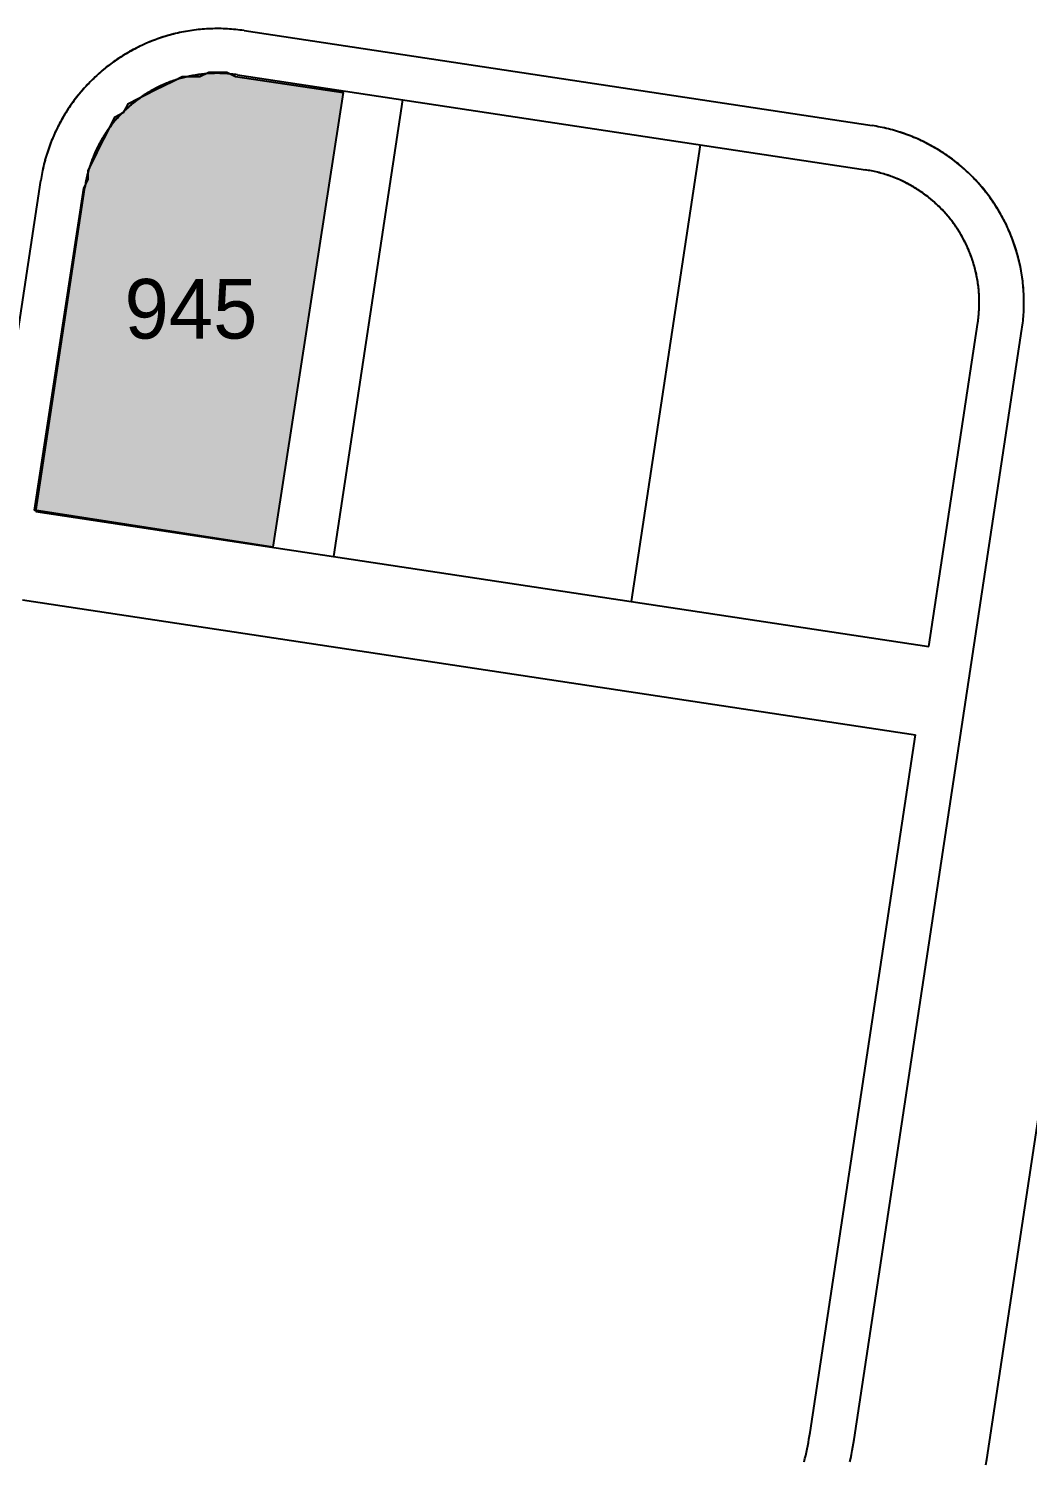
# Model space of a CAD drawing. Header units: metres. Extents: x 680594 to 684853, y 828874 to 830078.
# Drawn here: x 682131.8 to 682198.9, y 829584.2 to 829680.2 of the extents above; entities that cross this region are included whole.
import ezdxf
from ezdxf.enums import TextEntityAlignment as Align

# ---------------------------------------------------------------- set-up
doc = ezdxf.new("R2010")
doc.units = ezdxf.units.M
for name, color, linetype in [('PLOT_LINES', 7, 'Continuous'), ('PLOT_NUMBERS', 7, 'Continuous'), ('SELECTED_PLOTS', 3, 'Continuous')]:
    doc.layers.add(name, color=color, linetype=linetype)

msp = doc.modelspace()

# ---------------------------------------------------------------- hatches: boundary and pattern name
at = {"layer": 'SELECTED_PLOTS'}
h = msp.add_hatch(color=3, dxfattribs=at)
h.dxf.hatch_style = 1
h.paths.add_polyline_path([(682145.7, 829677), (682152.935, 829675.923), (682148.207, 829645.419), (682132.2, 829647.9), (682135.5, 829669.5), (682135.8, 829670.1), (682135.8, 829670.7), (682136.1, 829671.3), (682136.4, 829671.9), (682136.7, 829672.5), (682137, 829673.1), (682137.3, 829673.7), (682137.6, 829674.3), (682138.2, 829674.6), (682138.5, 829675.2), (682139.1, 829675.5), (682139.7, 829675.8), (682140.3, 829676.1), (682140.9, 829676.4), (682141.5, 829676.7), (682142.1, 829677), (682142.7, 829677), (682143.3, 829677), (682143.9, 829677.3), (682144.5, 829677.3), (682145.1, 829677.3)])

# ---------------------------------------------------------------- linework, layer by layer
at = {"layer": 'PLOT_LINES'}
for points in [[(682146.265, 829680.085), (682146.125, 829680.105), (682145.986, 829680.124), (682145.846, 829680.141), (682145.707, 829680.156), (682145.567, 829680.169), (682145.426, 829680.182), (682145.286, 829680.192), (682145.146, 829680.201), (682145.005, 829680.208), (682144.865, 829680.213), (682144.724, 829680.217), (682144.583, 829680.219), (682144.443, 829680.22), (682144.302, 829680.218), (682144.161, 829680.216), (682144.021, 829680.211), (682143.88, 829680.205), (682143.74, 829680.197), (682143.599, 829680.188), (682143.459, 829680.177), (682143.319, 829680.164), (682143.179, 829680.15), (682143.039, 829680.134), (682142.9, 829680.116), (682142.761, 829680.097), (682142.621, 829680.076), (682142.483, 829680.054), (682142.344, 829680.03), (682142.206, 829680.004), (682142.068, 829679.977), (682141.93, 829679.948), (682141.793, 829679.917), (682141.656, 829679.885), (682141.519, 829679.851), (682141.383, 829679.816), (682141.247, 829679.779), (682141.112, 829679.74), (682140.977, 829679.7), (682140.843, 829679.658), (682140.709, 829679.615), (682140.576, 829679.57), (682140.443, 829679.524), (682140.311, 829679.476), (682140.179, 829679.426), (682140.048, 829679.375), (682139.918, 829679.322), (682139.788, 829679.268), (682139.659, 829679.213), (682139.53, 829679.155), (682139.402, 829679.097), (682139.275, 829679.037), (682139.149, 829678.975), (682139.023, 829678.912), (682138.898, 829678.847), (682138.774, 829678.781), (682138.65, 829678.714), (682138.528, 829678.645), (682138.406, 829678.574), (682138.285, 829678.502), (682138.165, 829678.429), (682138.046, 829678.355), (682137.927, 829678.279), (682137.81, 829678.201), (682137.693, 829678.122), (682137.578, 829678.042), (682137.463, 829677.961), (682137.349, 829677.878), (682137.237, 829677.794), (682137.125, 829677.708), (682137.014, 829677.622), (682136.904, 829677.534), (682136.796, 829677.444), (682136.688, 829677.354), (682136.582, 829677.262), (682136.476, 829677.169), (682136.372, 829677.074), (682136.269, 829676.979), (682136.166, 829676.882), (682136.066, 829676.784), (682135.966, 829676.685), (682135.867, 829676.585), (682135.77, 829676.483), (682135.673, 829676.381), (682135.578, 829676.277), (682135.484, 829676.172), (682135.392, 829676.066), (682135.3, 829675.959), (682135.21, 829675.851), (682135.122, 829675.742), (682135.034, 829675.632), (682134.948, 829675.521), (682134.863, 829675.409), (682134.779, 829675.296), (682134.697, 829675.182), (682134.616, 829675.067), (682134.536, 829674.951), (682134.458, 829674.834), (682134.381, 829674.716), (682134.306, 829674.597), (682134.232, 829674.478), (682134.159, 829674.357), (682134.088, 829674.236), (682134.018, 829674.114), (682133.95, 829673.991), (682133.883, 829673.867), (682133.817, 829673.743), (682133.753, 829673.617), (682133.691, 829673.491), (682133.63, 829673.365), (682133.57, 829673.237), (682133.512, 829673.109), (682133.456, 829672.98), (682133.4, 829672.851), (682133.347, 829672.721), (682133.295, 829672.59), (682133.244, 829672.459), (682133.196, 829672.327), (682133.148, 829672.194), (682133.102, 829672.061), (682133.058, 829671.928), (682133.015, 829671.794), (682132.974, 829671.659), (682132.935, 829671.524), (682132.897, 829671.389), (682132.86, 829671.253), (682132.826, 829671.117), (682132.793, 829670.98), (682132.761, 829670.843), (682132.731, 829670.706), (682132.703, 829670.568), (682132.676, 829670.43), (682132.651, 829670.291), (682132.627, 829670.153), (682132.606, 829670.014)], [(682146.265, 829680.085), (682146.125, 829680.105), (682145.986, 829680.124), (682145.846, 829680.141), (682145.707, 829680.156), (682145.567, 829680.169), (682145.426, 829680.182), (682145.286, 829680.192), (682145.146, 829680.201), (682145.005, 829680.208), (682144.865, 829680.213), (682144.724, 829680.217), (682144.583, 829680.219), (682144.443, 829680.22), (682144.302, 829680.218), (682144.161, 829680.216), (682144.021, 829680.211), (682143.88, 829680.205), (682143.74, 829680.197), (682143.599, 829680.188), (682143.459, 829680.177), (682143.319, 829680.164), (682143.179, 829680.15), (682143.039, 829680.134), (682142.9, 829680.116), (682142.761, 829680.097), (682142.621, 829680.076), (682142.483, 829680.054), (682142.344, 829680.03), (682142.206, 829680.004), (682142.068, 829679.977), (682141.93, 829679.948), (682141.793, 829679.917), (682141.656, 829679.885), (682141.519, 829679.851), (682141.383, 829679.816), (682141.247, 829679.779), (682141.112, 829679.74), (682140.977, 829679.7), (682140.843, 829679.658), (682140.709, 829679.615), (682140.576, 829679.57), (682140.443, 829679.524), (682140.311, 829679.476), (682140.179, 829679.426), (682140.048, 829679.375), (682139.918, 829679.322), (682139.788, 829679.268), (682139.659, 829679.213), (682139.53, 829679.155), (682139.402, 829679.097), (682139.275, 829679.037), (682139.149, 829678.975), (682139.023, 829678.912), (682138.898, 829678.847), (682138.774, 829678.781), (682138.65, 829678.714), (682138.528, 829678.645), (682138.406, 829678.574), (682138.285, 829678.502), (682138.165, 829678.429), (682138.046, 829678.355), (682137.927, 829678.279), (682137.81, 829678.201), (682137.693, 829678.122), (682137.578, 829678.042), (682137.463, 829677.961), (682137.349, 829677.878), (682137.237, 829677.794), (682137.125, 829677.708), (682137.014, 829677.622), (682136.904, 829677.534), (682136.796, 829677.444), (682136.688, 829677.354), (682136.582, 829677.262), (682136.476, 829677.169), (682136.372, 829677.074), (682136.269, 829676.979), (682136.166, 829676.882), (682136.066, 829676.784), (682135.966, 829676.685), (682135.867, 829676.585), (682135.77, 829676.483), (682135.673, 829676.381), (682135.578, 829676.277), (682135.484, 829676.172), (682135.392, 829676.066), (682135.3, 829675.959), (682135.21, 829675.851), (682135.122, 829675.742), (682135.034, 829675.632), (682134.948, 829675.521), (682134.863, 829675.409), (682134.779, 829675.296), (682134.697, 829675.182), (682134.616, 829675.067), (682134.536, 829674.951), (682134.458, 829674.834), (682134.381, 829674.716), (682134.306, 829674.597), (682134.232, 829674.478), (682134.159, 829674.357), (682134.088, 829674.236), (682134.018, 829674.114), (682133.95, 829673.991), (682133.883, 829673.867), (682133.817, 829673.743), (682133.753, 829673.617), (682133.691, 829673.491), (682133.63, 829673.365), (682133.57, 829673.237), (682133.512, 829673.109), (682133.456, 829672.98), (682133.4, 829672.851), (682133.347, 829672.721), (682133.295, 829672.59), (682133.244, 829672.459), (682133.196, 829672.327), (682133.148, 829672.194), (682133.102, 829672.061), (682133.058, 829671.928), (682133.015, 829671.794), (682132.974, 829671.659), (682132.935, 829671.524), (682132.897, 829671.389), (682132.86, 829671.253), (682132.826, 829671.117), (682132.793, 829670.98), (682132.761, 829670.843), (682132.731, 829670.706), (682132.703, 829670.568), (682132.676, 829670.43), (682132.651, 829670.291), (682132.627, 829670.153), (682132.606, 829670.014)], [(682146.265, 829680.085), (682146.127, 829680.105), (682145.988, 829680.123), (682145.849, 829680.14), (682145.711, 829680.155), (682145.572, 829680.169), (682145.433, 829680.181), (682145.293, 829680.191), (682145.154, 829680.2), (682145.015, 829680.207), (682144.875, 829680.213), (682144.736, 829680.217), (682144.596, 829680.219), (682144.456, 829680.22), (682144.317, 829680.219), (682144.177, 829680.216), (682144.038, 829680.212), (682143.898, 829680.206), (682143.759, 829680.198), (682143.619, 829680.189), (682143.48, 829680.179), (682143.341, 829680.166), (682143.202, 829680.152), (682143.063, 829680.137), (682142.925, 829680.12), (682142.786, 829680.101), (682142.648, 829680.08), (682142.51, 829680.058), (682142.373, 829680.035), (682142.235, 829680.01), (682142.098, 829679.983), (682141.962, 829679.954), (682141.825, 829679.924), (682141.689, 829679.893), (682141.554, 829679.86), (682141.418, 829679.825), (682141.284, 829679.789), (682141.149, 829679.751), (682141.015, 829679.711), (682140.882, 829679.67), (682140.749, 829679.628), (682140.616, 829679.584), (682140.484, 829679.538), (682140.353, 829679.491), (682140.222, 829679.442), (682140.092, 829679.392), (682139.962, 829679.34), (682139.833, 829679.287), (682139.705, 829679.232), (682139.577, 829679.176), (682139.45, 829679.119), (682139.323, 829679.059), (682139.197, 829678.999), (682139.072, 829678.937), (682138.948, 829678.873), (682138.824, 829678.808), (682138.702, 829678.742), (682138.579, 829678.674), (682138.458, 829678.605), (682138.338, 829678.534), (682138.218, 829678.462), (682138.099, 829678.389), (682137.982, 829678.314), (682137.865, 829678.238), (682137.748, 829678.16), (682137.633, 829678.081), (682137.519, 829678.001), (682137.406, 829677.919), (682137.293, 829677.836), (682137.182, 829677.752), (682137.071, 829677.667), (682136.962, 829677.58), (682136.854, 829677.492), (682136.746, 829677.403), (682136.64, 829677.312), (682136.535, 829677.221), (682136.43, 829677.128), (682136.327, 829677.034), (682136.225, 829676.938), (682136.124, 829676.842), (682136.025, 829676.744), (682135.926, 829676.645), (682135.829, 829676.545), (682135.732, 829676.444), (682135.637, 829676.342), (682135.543, 829676.238), (682135.451, 829676.134), (682135.359, 829676.029), (682135.269, 829675.922), (682135.18, 829675.814), (682135.092, 829675.706), (682135.006, 829675.596), (682134.921, 829675.486), (682134.837, 829675.374), (682134.754, 829675.261), (682134.673, 829675.148), (682134.593, 829675.033), (682134.514, 829674.918), (682134.437, 829674.802), (682134.361, 829674.684), (682134.287, 829674.566), (682134.213, 829674.447), (682134.142, 829674.328), (682134.071, 829674.207), (682134.002, 829674.086), (682133.935, 829673.964), (682133.869, 829673.841), (682133.804, 829673.717), (682133.741, 829673.592), (682133.679, 829673.467), (682133.619, 829673.341), (682133.56, 829673.215), (682133.502, 829673.087), (682133.446, 829672.959), (682133.392, 829672.831), (682133.339, 829672.702), (682133.288, 829672.572), (682133.238, 829672.441), (682133.189, 829672.31), (682133.143, 829672.179), (682133.097, 829672.047), (682133.054, 829671.914), (682133.011, 829671.781), (682132.971, 829671.647), (682132.932, 829671.513), (682132.894, 829671.379), (682132.858, 829671.244), (682132.824, 829671.109), (682132.791, 829670.973), (682132.76, 829670.837), (682132.73, 829670.7), (682132.702, 829670.564), (682132.675, 829670.427), (682132.651, 829670.289), (682132.627, 829670.152), (682132.606, 829670.014)], [(682146.265, 829680.085), (682146.127, 829680.105), (682145.988, 829680.123), (682145.849, 829680.14), (682145.711, 829680.155), (682145.572, 829680.169), (682145.433, 829680.181), (682145.293, 829680.191), (682145.154, 829680.2), (682145.015, 829680.207), (682144.875, 829680.213), (682144.736, 829680.217), (682144.596, 829680.219), (682144.456, 829680.22), (682144.317, 829680.219), (682144.177, 829680.216), (682144.038, 829680.212), (682143.898, 829680.206), (682143.759, 829680.198), (682143.619, 829680.189), (682143.48, 829680.179), (682143.341, 829680.166), (682143.202, 829680.152), (682143.063, 829680.137), (682142.925, 829680.12), (682142.786, 829680.101), (682142.648, 829680.08), (682142.51, 829680.058), (682142.373, 829680.035), (682142.235, 829680.01), (682142.098, 829679.983), (682141.962, 829679.954), (682141.825, 829679.924), (682141.689, 829679.893), (682141.554, 829679.86), (682141.418, 829679.825), (682141.284, 829679.789), (682141.149, 829679.751), (682141.015, 829679.711), (682140.882, 829679.67), (682140.749, 829679.628), (682140.616, 829679.584), (682140.484, 829679.538), (682140.353, 829679.491), (682140.222, 829679.442), (682140.092, 829679.392), (682139.962, 829679.34), (682139.833, 829679.287), (682139.705, 829679.232), (682139.577, 829679.176), (682139.45, 829679.119), (682139.323, 829679.059), (682139.197, 829678.999), (682139.072, 829678.937), (682138.948, 829678.873), (682138.824, 829678.808), (682138.702, 829678.742), (682138.579, 829678.674), (682138.458, 829678.605), (682138.338, 829678.534), (682138.218, 829678.462), (682138.099, 829678.389), (682137.982, 829678.314), (682137.865, 829678.238), (682137.748, 829678.16), (682137.633, 829678.081), (682137.519, 829678.001), (682137.406, 829677.919), (682137.293, 829677.836), (682137.182, 829677.752), (682137.071, 829677.667), (682136.962, 829677.58), (682136.854, 829677.492), (682136.746, 829677.403), (682136.64, 829677.312), (682136.535, 829677.221), (682136.43, 829677.128), (682136.327, 829677.034), (682136.225, 829676.938), (682136.124, 829676.842), (682136.025, 829676.744), (682135.926, 829676.645), (682135.829, 829676.545), (682135.732, 829676.444), (682135.637, 829676.342), (682135.543, 829676.238), (682135.451, 829676.134), (682135.359, 829676.029), (682135.269, 829675.922), (682135.18, 829675.814), (682135.092, 829675.706), (682135.006, 829675.596), (682134.921, 829675.486), (682134.837, 829675.374), (682134.754, 829675.261), (682134.673, 829675.148), (682134.593, 829675.033), (682134.514, 829674.918), (682134.437, 829674.802), (682134.361, 829674.684), (682134.287, 829674.566), (682134.213, 829674.447), (682134.142, 829674.328), (682134.071, 829674.207), (682134.002, 829674.086), (682133.935, 829673.964), (682133.869, 829673.841), (682133.804, 829673.717), (682133.741, 829673.592), (682133.679, 829673.467), (682133.619, 829673.341), (682133.56, 829673.215), (682133.502, 829673.087), (682133.446, 829672.959), (682133.392, 829672.831), (682133.339, 829672.702), (682133.288, 829672.572), (682133.238, 829672.441), (682133.189, 829672.31), (682133.143, 829672.179), (682133.097, 829672.047), (682133.054, 829671.914), (682133.011, 829671.781), (682132.971, 829671.647), (682132.932, 829671.513), (682132.894, 829671.379), (682132.858, 829671.244), (682132.824, 829671.109), (682132.791, 829670.973), (682132.76, 829670.837), (682132.73, 829670.7), (682132.702, 829670.564), (682132.675, 829670.427), (682132.651, 829670.289), (682132.627, 829670.152), (682132.606, 829670.014)], [(682146.265, 829680.085), (682188.452, 829673.706)], [(682146.265, 829680.085), (682188.452, 829673.706)], [(682146.265, 829680.085), (682188.452, 829673.706)], [(682146.265, 829680.085), (682188.452, 829673.706)], [(682145.816, 829677.118), (682145.712, 829677.134), (682145.607, 829677.148), (682145.502, 829677.16), (682145.398, 829677.172), (682145.293, 829677.182), (682145.187, 829677.191), (682145.082, 829677.199), (682144.977, 829677.205), (682144.872, 829677.211), (682144.766, 829677.215), (682144.661, 829677.218), (682144.555, 829677.219), (682144.45, 829677.22), (682144.344, 829677.219), (682144.239, 829677.217), (682144.133, 829677.213), (682144.028, 829677.209), (682143.923, 829677.203), (682143.817, 829677.196), (682143.712, 829677.188), (682143.607, 829677.178), (682143.502, 829677.167), (682143.397, 829677.155), (682143.293, 829677.142), (682143.188, 829677.128), (682143.084, 829677.112), (682142.98, 829677.095), (682142.876, 829677.077), (682142.772, 829677.058), (682142.668, 829677.037), (682142.565, 829677.016), (682142.462, 829676.993), (682142.36, 829676.969), (682142.257, 829676.943), (682142.155, 829676.917), (682142.053, 829676.889), (682141.952, 829676.86), (682141.851, 829676.83), (682141.75, 829676.799), (682141.65, 829676.766), (682141.55, 829676.732), (682141.45, 829676.698), (682141.351, 829676.662), (682141.252, 829676.624), (682141.154, 829676.586), (682141.056, 829676.547), (682140.959, 829676.506), (682140.862, 829676.464), (682140.765, 829676.421), (682140.669, 829676.377), (682140.574, 829676.332), (682140.479, 829676.286), (682140.385, 829676.239), (682140.291, 829676.19), (682140.198, 829676.141), (682140.105, 829676.09), (682140.014, 829676.038), (682139.922, 829675.986), (682139.831, 829675.932), (682139.741, 829675.877), (682139.652, 829675.821), (682139.563, 829675.764), (682139.475, 829675.706), (682139.388, 829675.647), (682139.301, 829675.587), (682139.215, 829675.526), (682139.13, 829675.463), (682139.045, 829675.4), (682138.961, 829675.336), (682138.878, 829675.271), (682138.796, 829675.205), (682138.715, 829675.138), (682138.634, 829675.07), (682138.554, 829675.001), (682138.475, 829674.931), (682138.397, 829674.861), (682138.319, 829674.789), (682138.243, 829674.717), (682138.167, 829674.643), (682138.092, 829674.569), (682138.018, 829674.494), (682137.945, 829674.417), (682137.873, 829674.341), (682137.801, 829674.263), (682137.731, 829674.184), (682137.662, 829674.105), (682137.593, 829674.025), (682137.525, 829673.944), (682137.459, 829673.862), (682137.393, 829673.779), (682137.328, 829673.696), (682137.265, 829673.612), (682137.202, 829673.527), (682137.14, 829673.441), (682137.08, 829673.355), (682137.02, 829673.268), (682136.961, 829673.18), (682136.904, 829673.092), (682136.847, 829673.003), (682136.792, 829672.913), (682136.737, 829672.823), (682136.684, 829672.732), (682136.631, 829672.64), (682136.58, 829672.548), (682136.53, 829672.455), (682136.481, 829672.362), (682136.433, 829672.268), (682136.386, 829672.173), (682136.34, 829672.078), (682136.295, 829671.983), (682136.252, 829671.887), (682136.209, 829671.79), (682136.168, 829671.693), (682136.128, 829671.596), (682136.089, 829671.498), (682136.051, 829671.399), (682136.014, 829671.3), (682135.979, 829671.201), (682135.944, 829671.101), (682135.911, 829671.001), (682135.879, 829670.9), (682135.848, 829670.799), (682135.819, 829670.698), (682135.79, 829670.597), (682135.763, 829670.495), (682135.737, 829670.392), (682135.712, 829670.29), (682135.688, 829670.187), (682135.666, 829670.084), (682135.645, 829669.981), (682135.625, 829669.877), (682135.606, 829669.773), (682135.588, 829669.669), (682135.572, 829669.565)], [(682145.816, 829677.118), (682145.712, 829677.134), (682145.607, 829677.148), (682145.502, 829677.16), (682145.398, 829677.172), (682145.293, 829677.182), (682145.187, 829677.191), (682145.082, 829677.199), (682144.977, 829677.205), (682144.872, 829677.211), (682144.766, 829677.215), (682144.661, 829677.218), (682144.555, 829677.219), (682144.45, 829677.22), (682144.344, 829677.219), (682144.239, 829677.217), (682144.133, 829677.213), (682144.028, 829677.209), (682143.923, 829677.203), (682143.817, 829677.196), (682143.712, 829677.188), (682143.607, 829677.178), (682143.502, 829677.167), (682143.397, 829677.155), (682143.293, 829677.142), (682143.188, 829677.128), (682143.084, 829677.112), (682142.98, 829677.095), (682142.876, 829677.077), (682142.772, 829677.058), (682142.668, 829677.037), (682142.565, 829677.016), (682142.462, 829676.993), (682142.36, 829676.969), (682142.257, 829676.943), (682142.155, 829676.917), (682142.053, 829676.889), (682141.952, 829676.86), (682141.851, 829676.83), (682141.75, 829676.799), (682141.65, 829676.766), (682141.55, 829676.732), (682141.45, 829676.698), (682141.351, 829676.662), (682141.252, 829676.624), (682141.154, 829676.586), (682141.056, 829676.547), (682140.959, 829676.506), (682140.862, 829676.464), (682140.765, 829676.421), (682140.669, 829676.377), (682140.574, 829676.332), (682140.479, 829676.286), (682140.385, 829676.239), (682140.291, 829676.19), (682140.198, 829676.141), (682140.105, 829676.09), (682140.014, 829676.038), (682139.922, 829675.986), (682139.831, 829675.932), (682139.741, 829675.877), (682139.652, 829675.821), (682139.563, 829675.764), (682139.475, 829675.706), (682139.388, 829675.647), (682139.301, 829675.587), (682139.215, 829675.526), (682139.13, 829675.463), (682139.045, 829675.4), (682138.961, 829675.336), (682138.878, 829675.271), (682138.796, 829675.205), (682138.715, 829675.138), (682138.634, 829675.07), (682138.554, 829675.001), (682138.475, 829674.931), (682138.397, 829674.861), (682138.319, 829674.789), (682138.243, 829674.717), (682138.167, 829674.643), (682138.092, 829674.569), (682138.018, 829674.494), (682137.945, 829674.417), (682137.873, 829674.341), (682137.801, 829674.263), (682137.731, 829674.184), (682137.662, 829674.105), (682137.593, 829674.025), (682137.525, 829673.944), (682137.459, 829673.862), (682137.393, 829673.779), (682137.328, 829673.696), (682137.265, 829673.612), (682137.202, 829673.527), (682137.14, 829673.441), (682137.08, 829673.355), (682137.02, 829673.268), (682136.961, 829673.18), (682136.904, 829673.092), (682136.847, 829673.003), (682136.792, 829672.913), (682136.737, 829672.823), (682136.684, 829672.732), (682136.631, 829672.64), (682136.58, 829672.548), (682136.53, 829672.455), (682136.481, 829672.362), (682136.433, 829672.268), (682136.386, 829672.173), (682136.34, 829672.078), (682136.295, 829671.983), (682136.252, 829671.887), (682136.209, 829671.79), (682136.168, 829671.693), (682136.128, 829671.596), (682136.089, 829671.498), (682136.051, 829671.399), (682136.014, 829671.3), (682135.979, 829671.201), (682135.944, 829671.101), (682135.911, 829671.001), (682135.879, 829670.9), (682135.848, 829670.799), (682135.819, 829670.698), (682135.79, 829670.597), (682135.763, 829670.495), (682135.737, 829670.392), (682135.712, 829670.29), (682135.688, 829670.187), (682135.666, 829670.084), (682135.645, 829669.981), (682135.625, 829669.877), (682135.606, 829669.773), (682135.588, 829669.669), (682135.572, 829669.565)], [(682145.816, 829677.118), (682145.713, 829677.134), (682145.609, 829677.147), (682145.505, 829677.16), (682145.401, 829677.171), (682145.296, 829677.182), (682145.192, 829677.191), (682145.088, 829677.198), (682144.983, 829677.205), (682144.879, 829677.21), (682144.774, 829677.215), (682144.669, 829677.217), (682144.565, 829677.219), (682144.46, 829677.22), (682144.355, 829677.219), (682144.25, 829677.217), (682144.146, 829677.214), (682144.041, 829677.209), (682143.937, 829677.204), (682143.832, 829677.197), (682143.728, 829677.189), (682143.623, 829677.18), (682143.519, 829677.169), (682143.415, 829677.158), (682143.311, 829677.145), (682143.207, 829677.131), (682143.104, 829677.115), (682143, 829677.099), (682142.897, 829677.081), (682142.794, 829677.062), (682142.691, 829677.042), (682142.589, 829677.021), (682142.487, 829676.998), (682142.385, 829676.975), (682142.283, 829676.95), (682142.181, 829676.924), (682142.08, 829676.896), (682141.98, 829676.868), (682141.879, 829676.838), (682141.779, 829676.808), (682141.679, 829676.776), (682141.58, 829676.743), (682141.481, 829676.709), (682141.382, 829676.673), (682141.284, 829676.637), (682141.187, 829676.599), (682141.089, 829676.56), (682140.992, 829676.52), (682140.896, 829676.479), (682140.8, 829676.437), (682140.705, 829676.394), (682140.61, 829676.349), (682140.516, 829676.304), (682140.422, 829676.257), (682140.329, 829676.21), (682140.236, 829676.161), (682140.144, 829676.111), (682140.052, 829676.06), (682139.961, 829676.008), (682139.871, 829675.955), (682139.781, 829675.901), (682139.692, 829675.846), (682139.604, 829675.79), (682139.516, 829675.733), (682139.429, 829675.675), (682139.343, 829675.616), (682139.257, 829675.556), (682139.172, 829675.494), (682139.088, 829675.432), (682139.004, 829675.369), (682138.921, 829675.305), (682138.839, 829675.24), (682138.758, 829675.174), (682138.677, 829675.107), (682138.598, 829675.039), (682138.519, 829674.97), (682138.441, 829674.901), (682138.363, 829674.83), (682138.287, 829674.759), (682138.211, 829674.686), (682138.136, 829674.613), (682138.062, 829674.539), (682137.989, 829674.464), (682137.917, 829674.388), (682137.846, 829674.311), (682137.775, 829674.234), (682137.706, 829674.155), (682137.637, 829674.076), (682137.569, 829673.996), (682137.503, 829673.916), (682137.437, 829673.834), (682137.372, 829673.752), (682137.308, 829673.669), (682137.245, 829673.585), (682137.183, 829673.501), (682137.122, 829673.416), (682137.062, 829673.33), (682137.003, 829673.243), (682136.945, 829673.156), (682136.888, 829673.068), (682136.833, 829672.98), (682136.778, 829672.891), (682136.724, 829672.801), (682136.671, 829672.71), (682136.619, 829672.619), (682136.569, 829672.528), (682136.519, 829672.435), (682136.471, 829672.342), (682136.423, 829672.249), (682136.377, 829672.155), (682136.332, 829672.061), (682136.287, 829671.966), (682136.244, 829671.87), (682136.203, 829671.774), (682136.162, 829671.678), (682136.122, 829671.581), (682136.083, 829671.484), (682136.046, 829671.386), (682136.01, 829671.288), (682135.975, 829671.189), (682135.941, 829671.09), (682135.908, 829670.99), (682135.876, 829670.891), (682135.846, 829670.79), (682135.816, 829670.69), (682135.788, 829670.589), (682135.761, 829670.488), (682135.735, 829670.386), (682135.711, 829670.285), (682135.687, 829670.183), (682135.665, 829670.08), (682135.644, 829669.978), (682135.624, 829669.875), (682135.606, 829669.772), (682135.588, 829669.669), (682135.572, 829669.565)], [(682145.816, 829677.118), (682145.713, 829677.134), (682145.609, 829677.147), (682145.505, 829677.16), (682145.401, 829677.171), (682145.296, 829677.182), (682145.192, 829677.191), (682145.088, 829677.198), (682144.983, 829677.205), (682144.879, 829677.21), (682144.774, 829677.215), (682144.669, 829677.217), (682144.565, 829677.219), (682144.46, 829677.22), (682144.355, 829677.219), (682144.25, 829677.217), (682144.146, 829677.214), (682144.041, 829677.209), (682143.937, 829677.204), (682143.832, 829677.197), (682143.728, 829677.189), (682143.623, 829677.18), (682143.519, 829677.169), (682143.415, 829677.158), (682143.311, 829677.145), (682143.207, 829677.131), (682143.104, 829677.115), (682143, 829677.099), (682142.897, 829677.081), (682142.794, 829677.062), (682142.691, 829677.042), (682142.589, 829677.021), (682142.487, 829676.998), (682142.385, 829676.975), (682142.283, 829676.95), (682142.181, 829676.924), (682142.08, 829676.896), (682141.98, 829676.868), (682141.879, 829676.838), (682141.779, 829676.808), (682141.679, 829676.776), (682141.58, 829676.743), (682141.481, 829676.709), (682141.382, 829676.673), (682141.284, 829676.637), (682141.187, 829676.599), (682141.089, 829676.56), (682140.992, 829676.52), (682140.896, 829676.479), (682140.8, 829676.437), (682140.705, 829676.394), (682140.61, 829676.349), (682140.516, 829676.304), (682140.422, 829676.257), (682140.329, 829676.21), (682140.236, 829676.161), (682140.144, 829676.111), (682140.052, 829676.06), (682139.961, 829676.008), (682139.871, 829675.955), (682139.781, 829675.901), (682139.692, 829675.846), (682139.604, 829675.79), (682139.516, 829675.733), (682139.429, 829675.675), (682139.343, 829675.616), (682139.257, 829675.556), (682139.172, 829675.494), (682139.088, 829675.432), (682139.004, 829675.369), (682138.921, 829675.305), (682138.839, 829675.24), (682138.758, 829675.174), (682138.677, 829675.107), (682138.598, 829675.039), (682138.519, 829674.97), (682138.441, 829674.901), (682138.363, 829674.83), (682138.287, 829674.759), (682138.211, 829674.686), (682138.136, 829674.613), (682138.062, 829674.539), (682137.989, 829674.464), (682137.917, 829674.388), (682137.846, 829674.311), (682137.775, 829674.234), (682137.706, 829674.155), (682137.637, 829674.076), (682137.569, 829673.996), (682137.503, 829673.916), (682137.437, 829673.834), (682137.372, 829673.752), (682137.308, 829673.669), (682137.245, 829673.585), (682137.183, 829673.501), (682137.122, 829673.416), (682137.062, 829673.33), (682137.003, 829673.243), (682136.945, 829673.156), (682136.888, 829673.068), (682136.833, 829672.98), (682136.778, 829672.891), (682136.724, 829672.801), (682136.671, 829672.71), (682136.619, 829672.619), (682136.569, 829672.528), (682136.519, 829672.435), (682136.471, 829672.342), (682136.423, 829672.249), (682136.377, 829672.155), (682136.332, 829672.061), (682136.287, 829671.966), (682136.244, 829671.87), (682136.203, 829671.774), (682136.162, 829671.678), (682136.122, 829671.581), (682136.083, 829671.484), (682136.046, 829671.386), (682136.01, 829671.288), (682135.975, 829671.189), (682135.941, 829671.09), (682135.908, 829670.99), (682135.876, 829670.891), (682135.846, 829670.79), (682135.816, 829670.69), (682135.788, 829670.589), (682135.761, 829670.488), (682135.735, 829670.386), (682135.711, 829670.285), (682135.687, 829670.183), (682135.665, 829670.08), (682135.644, 829669.978), (682135.624, 829669.875), (682135.606, 829669.772), (682135.588, 829669.669), (682135.572, 829669.565)], [(682145.816, 829677.118), (682188.003, 829670.74)], [(682145.816, 829677.118), (682188.003, 829670.74)], [(682145.816, 829677.118), (682188.003, 829670.74)], [(682145.816, 829677.118), (682188.003, 829670.74)], [(682156.912, 829675.441), (682152.278, 829644.789)], [(682156.912, 829675.441), (682152.278, 829644.789)], [(682156.912, 829675.441), (682152.278, 829644.789)], [(682156.912, 829675.441), (682152.278, 829644.789)], [(682198.523, 829660.047), (682198.543, 829660.186), (682198.561, 829660.324), (682198.578, 829660.463), (682198.593, 829660.601), (682198.607, 829660.74), (682198.619, 829660.879), (682198.629, 829661.019), (682198.638, 829661.158), (682198.645, 829661.297), (682198.651, 829661.437), (682198.655, 829661.576), (682198.657, 829661.716), (682198.658, 829661.856), (682198.657, 829661.995), (682198.654, 829662.135), (682198.65, 829662.275), (682198.644, 829662.414), (682198.636, 829662.553), (682198.627, 829662.693), (682198.617, 829662.832), (682198.604, 829662.971), (682198.59, 829663.11), (682198.575, 829663.249), (682198.558, 829663.387), (682198.539, 829663.526), (682198.518, 829663.664), (682198.496, 829663.802), (682198.473, 829663.939), (682198.448, 829664.077), (682198.421, 829664.214), (682198.392, 829664.35), (682198.362, 829664.487), (682198.331, 829664.623), (682198.298, 829664.758), (682198.263, 829664.894), (682198.227, 829665.028), (682198.189, 829665.163), (682198.149, 829665.297), (682198.108, 829665.43), (682198.066, 829665.563), (682198.022, 829665.696), (682197.976, 829665.828), (682197.929, 829665.959), (682197.88, 829666.09), (682197.83, 829666.22), (682197.778, 829666.35), (682197.725, 829666.479), (682197.67, 829666.607), (682197.614, 829666.735), (682197.557, 829666.862), (682197.497, 829666.989), (682197.437, 829667.115), (682197.375, 829667.24), (682197.311, 829667.364), (682197.246, 829667.488), (682197.18, 829667.611), (682197.112, 829667.733), (682197.043, 829667.854), (682196.972, 829667.974), (682196.9, 829668.094), (682196.826, 829668.213), (682196.752, 829668.33), (682196.675, 829668.447), (682196.598, 829668.564), (682196.519, 829668.679), (682196.439, 829668.793), (682196.357, 829668.906), (682196.274, 829669.019), (682196.19, 829669.13), (682196.105, 829669.241), (682196.018, 829669.35), (682195.93, 829669.458), (682195.841, 829669.566), (682195.75, 829669.672), (682195.659, 829669.777), (682195.566, 829669.882), (682195.471, 829669.985), (682195.376, 829670.087), (682195.28, 829670.188), (682195.182, 829670.287), (682195.083, 829670.386), (682194.983, 829670.483), (682194.882, 829670.58), (682194.78, 829670.675), (682194.676, 829670.769), (682194.572, 829670.861), (682194.466, 829670.953), (682194.36, 829671.043), (682194.252, 829671.132), (682194.144, 829671.22), (682194.034, 829671.306), (682193.923, 829671.391), (682193.812, 829671.475), (682193.699, 829671.558), (682193.586, 829671.639), (682193.471, 829671.719), (682193.356, 829671.798), (682193.24, 829671.875), (682193.122, 829671.951), (682193.004, 829672.025), (682192.885, 829672.099), (682192.766, 829672.17), (682192.645, 829672.241), (682192.524, 829672.31), (682192.401, 829672.377), (682192.278, 829672.443), (682192.155, 829672.508), (682192.03, 829672.571), (682191.905, 829672.633), (682191.779, 829672.693), (682191.653, 829672.752), (682191.525, 829672.81), (682191.397, 829672.866), (682191.269, 829672.92), (682191.139, 829672.973), (682191.01, 829673.024), (682190.879, 829673.074), (682190.748, 829673.123), (682190.617, 829673.169), (682190.485, 829673.215), (682190.352, 829673.258), (682190.219, 829673.301), (682190.085, 829673.341), (682189.951, 829673.38), (682189.817, 829673.418), (682189.682, 829673.454), (682189.547, 829673.488), (682189.411, 829673.521), (682189.275, 829673.552), (682189.138, 829673.582), (682189.002, 829673.61), (682188.865, 829673.637), (682188.727, 829673.661), (682188.589, 829673.685), (682188.452, 829673.706)], [(682198.523, 829660.047), (682198.543, 829660.186), (682198.561, 829660.324), (682198.578, 829660.463), (682198.593, 829660.601), (682198.607, 829660.74), (682198.619, 829660.879), (682198.629, 829661.019), (682198.638, 829661.158), (682198.645, 829661.297), (682198.651, 829661.437), (682198.655, 829661.576), (682198.657, 829661.716), (682198.658, 829661.856), (682198.657, 829661.995), (682198.654, 829662.135), (682198.65, 829662.275), (682198.644, 829662.414), (682198.636, 829662.553), (682198.627, 829662.693), (682198.617, 829662.832), (682198.604, 829662.971), (682198.59, 829663.11), (682198.575, 829663.249), (682198.558, 829663.387), (682198.539, 829663.526), (682198.518, 829663.664), (682198.496, 829663.802), (682198.473, 829663.939), (682198.448, 829664.077), (682198.421, 829664.214), (682198.392, 829664.35), (682198.362, 829664.487), (682198.331, 829664.623), (682198.298, 829664.758), (682198.263, 829664.894), (682198.227, 829665.028), (682198.189, 829665.163), (682198.149, 829665.297), (682198.108, 829665.43), (682198.066, 829665.563), (682198.022, 829665.696), (682197.976, 829665.828), (682197.929, 829665.959), (682197.88, 829666.09), (682197.83, 829666.22), (682197.778, 829666.35), (682197.725, 829666.479), (682197.67, 829666.607), (682197.614, 829666.735), (682197.557, 829666.862), (682197.497, 829666.989), (682197.437, 829667.115), (682197.375, 829667.24), (682197.311, 829667.364), (682197.246, 829667.488), (682197.18, 829667.611), (682197.112, 829667.733), (682197.043, 829667.854), (682196.972, 829667.974), (682196.9, 829668.094), (682196.826, 829668.213), (682196.752, 829668.33), (682196.675, 829668.447), (682196.598, 829668.564), (682196.519, 829668.679), (682196.439, 829668.793), (682196.357, 829668.906), (682196.274, 829669.019), (682196.19, 829669.13), (682196.105, 829669.241), (682196.018, 829669.35), (682195.93, 829669.458), (682195.841, 829669.566), (682195.75, 829669.672), (682195.659, 829669.777), (682195.566, 829669.882), (682195.471, 829669.985), (682195.376, 829670.087), (682195.28, 829670.188), (682195.182, 829670.287), (682195.083, 829670.386), (682194.983, 829670.483), (682194.882, 829670.58), (682194.78, 829670.675), (682194.676, 829670.769), (682194.572, 829670.861), (682194.466, 829670.953), (682194.36, 829671.043), (682194.252, 829671.132), (682194.144, 829671.22), (682194.034, 829671.306), (682193.923, 829671.391), (682193.812, 829671.475), (682193.699, 829671.558), (682193.586, 829671.639), (682193.471, 829671.719), (682193.356, 829671.798), (682193.24, 829671.875), (682193.122, 829671.951), (682193.004, 829672.025), (682192.885, 829672.099), (682192.766, 829672.17), (682192.645, 829672.241), (682192.524, 829672.31), (682192.401, 829672.377), (682192.278, 829672.443), (682192.155, 829672.508), (682192.03, 829672.571), (682191.905, 829672.633), (682191.779, 829672.693), (682191.653, 829672.752), (682191.525, 829672.81), (682191.397, 829672.866), (682191.269, 829672.92), (682191.139, 829672.973), (682191.01, 829673.024), (682190.879, 829673.074), (682190.748, 829673.123), (682190.617, 829673.169), (682190.485, 829673.215), (682190.352, 829673.258), (682190.219, 829673.301), (682190.085, 829673.341), (682189.951, 829673.38), (682189.817, 829673.418), (682189.682, 829673.454), (682189.547, 829673.488), (682189.411, 829673.521), (682189.275, 829673.552), (682189.138, 829673.582), (682189.002, 829673.61), (682188.865, 829673.637), (682188.727, 829673.661), (682188.589, 829673.685), (682188.452, 829673.706)], [(682198.523, 829660.047), (682198.543, 829660.187), (682198.562, 829660.326), (682198.578, 829660.466), (682198.594, 829660.605), (682198.607, 829660.745), (682198.619, 829660.886), (682198.63, 829661.026), (682198.639, 829661.166), (682198.646, 829661.307), (682198.651, 829661.447), (682198.655, 829661.588), (682198.657, 829661.729), (682198.658, 829661.869), (682198.656, 829662.01), (682198.654, 829662.151), (682198.649, 829662.291), (682198.643, 829662.432), (682198.635, 829662.572), (682198.626, 829662.713), (682198.615, 829662.853), (682198.602, 829662.993), (682198.588, 829663.133), (682198.572, 829663.273), (682198.554, 829663.412), (682198.535, 829663.551), (682198.514, 829663.691), (682198.492, 829663.829), (682198.468, 829663.968), (682198.442, 829664.106), (682198.415, 829664.244), (682198.386, 829664.382), (682198.355, 829664.519), (682198.323, 829664.656), (682198.289, 829664.793), (682198.254, 829664.929), (682198.217, 829665.065), (682198.178, 829665.2), (682198.138, 829665.335), (682198.096, 829665.469), (682198.053, 829665.603), (682198.008, 829665.736), (682197.961, 829665.869), (682197.913, 829666.001), (682197.864, 829666.133), (682197.813, 829666.264), (682197.76, 829666.394), (682197.706, 829666.524), (682197.65, 829666.653), (682197.593, 829666.782), (682197.535, 829666.91), (682197.474, 829667.037), (682197.413, 829667.163), (682197.35, 829667.289), (682197.285, 829667.414), (682197.219, 829667.538), (682197.152, 829667.662), (682197.083, 829667.784), (682197.012, 829667.906), (682196.94, 829668.027), (682196.867, 829668.147), (682196.793, 829668.266), (682196.717, 829668.385), (682196.639, 829668.502), (682196.56, 829668.619), (682196.48, 829668.734), (682196.399, 829668.849), (682196.316, 829668.963), (682196.232, 829669.075), (682196.146, 829669.187), (682196.06, 829669.298), (682195.972, 829669.408), (682195.882, 829669.516), (682195.792, 829669.624), (682195.7, 829669.73), (682195.607, 829669.836), (682195.512, 829669.94), (682195.417, 829670.043), (682195.32, 829670.146), (682195.222, 829670.247), (682195.123, 829670.346), (682195.023, 829670.445), (682194.921, 829670.542), (682194.819, 829670.639), (682194.715, 829670.734), (682194.61, 829670.828), (682194.504, 829670.92), (682194.397, 829671.012), (682194.289, 829671.102), (682194.18, 829671.19), (682194.07, 829671.278), (682193.959, 829671.364), (682193.847, 829671.449), (682193.734, 829671.533), (682193.62, 829671.615), (682193.505, 829671.696), (682193.389, 829671.776), (682193.272, 829671.854), (682193.154, 829671.931), (682193.035, 829672.006), (682192.916, 829672.08), (682192.795, 829672.153), (682192.674, 829672.224), (682192.552, 829672.294), (682192.429, 829672.362), (682192.305, 829672.429), (682192.181, 829672.495), (682192.055, 829672.559), (682191.929, 829672.621), (682191.803, 829672.682), (682191.675, 829672.742), (682191.547, 829672.8), (682191.418, 829672.857), (682191.289, 829672.912), (682191.159, 829672.965), (682191.028, 829673.017), (682190.897, 829673.068), (682190.765, 829673.116), (682190.632, 829673.164), (682190.499, 829673.21), (682190.366, 829673.254), (682190.232, 829673.297), (682190.097, 829673.338), (682189.962, 829673.377), (682189.827, 829673.415), (682189.691, 829673.452), (682189.555, 829673.486), (682189.418, 829673.519), (682189.281, 829673.551), (682189.143, 829673.581), (682189.006, 829673.609), (682188.868, 829673.636), (682188.729, 829673.661), (682188.59, 829673.685), (682188.452, 829673.706)], [(682198.523, 829660.047), (682198.543, 829660.187), (682198.562, 829660.326), (682198.578, 829660.466), (682198.594, 829660.605), (682198.607, 829660.745), (682198.619, 829660.886), (682198.63, 829661.026), (682198.639, 829661.166), (682198.646, 829661.307), (682198.651, 829661.447), (682198.655, 829661.588), (682198.657, 829661.729), (682198.658, 829661.869), (682198.656, 829662.01), (682198.654, 829662.151), (682198.649, 829662.291), (682198.643, 829662.432), (682198.635, 829662.572), (682198.626, 829662.713), (682198.615, 829662.853), (682198.602, 829662.993), (682198.588, 829663.133), (682198.572, 829663.273), (682198.554, 829663.412), (682198.535, 829663.551), (682198.514, 829663.691), (682198.492, 829663.829), (682198.468, 829663.968), (682198.442, 829664.106), (682198.415, 829664.244), (682198.386, 829664.382), (682198.355, 829664.519), (682198.323, 829664.656), (682198.289, 829664.793), (682198.254, 829664.929), (682198.217, 829665.065), (682198.178, 829665.2), (682198.138, 829665.335), (682198.096, 829665.469), (682198.053, 829665.603), (682198.008, 829665.736), (682197.961, 829665.869), (682197.913, 829666.001), (682197.864, 829666.133), (682197.813, 829666.264), (682197.76, 829666.394), (682197.706, 829666.524), (682197.65, 829666.653), (682197.593, 829666.782), (682197.535, 829666.91), (682197.474, 829667.037), (682197.413, 829667.163), (682197.35, 829667.289), (682197.285, 829667.414), (682197.219, 829667.538), (682197.152, 829667.662), (682197.083, 829667.784), (682197.012, 829667.906), (682196.94, 829668.027), (682196.867, 829668.147), (682196.793, 829668.266), (682196.717, 829668.385), (682196.639, 829668.502), (682196.56, 829668.619), (682196.48, 829668.734), (682196.399, 829668.849), (682196.316, 829668.963), (682196.232, 829669.075), (682196.146, 829669.187), (682196.06, 829669.298), (682195.972, 829669.408), (682195.882, 829669.516), (682195.792, 829669.624), (682195.7, 829669.73), (682195.607, 829669.836), (682195.512, 829669.94), (682195.417, 829670.043), (682195.32, 829670.146), (682195.222, 829670.247), (682195.123, 829670.346), (682195.023, 829670.445), (682194.921, 829670.542), (682194.819, 829670.639), (682194.715, 829670.734), (682194.61, 829670.828), (682194.504, 829670.92), (682194.397, 829671.012), (682194.289, 829671.102), (682194.18, 829671.19), (682194.07, 829671.278), (682193.959, 829671.364), (682193.847, 829671.449), (682193.734, 829671.533), (682193.62, 829671.615), (682193.505, 829671.696), (682193.389, 829671.776), (682193.272, 829671.854), (682193.154, 829671.931), (682193.035, 829672.006), (682192.916, 829672.08), (682192.795, 829672.153), (682192.674, 829672.224), (682192.552, 829672.294), (682192.429, 829672.362), (682192.305, 829672.429), (682192.181, 829672.495), (682192.055, 829672.559), (682191.929, 829672.621), (682191.803, 829672.682), (682191.675, 829672.742), (682191.547, 829672.8), (682191.418, 829672.857), (682191.289, 829672.912), (682191.159, 829672.965), (682191.028, 829673.017), (682190.897, 829673.068), (682190.765, 829673.116), (682190.632, 829673.164), (682190.499, 829673.21), (682190.366, 829673.254), (682190.232, 829673.297), (682190.097, 829673.338), (682189.962, 829673.377), (682189.827, 829673.415), (682189.691, 829673.452), (682189.555, 829673.486), (682189.418, 829673.519), (682189.281, 829673.551), (682189.143, 829673.581), (682189.006, 829673.609), (682188.868, 829673.636), (682188.729, 829673.661), (682188.59, 829673.685), (682188.452, 829673.706)], [(682176.907, 829672.418), (682172.273, 829641.766)], [(682176.907, 829672.418), (682172.273, 829641.766)], [(682176.907, 829672.418), (682172.273, 829641.766)], [(682176.907, 829672.418), (682172.273, 829641.766)], [(682195.556, 829660.496), (682195.572, 829660.599), (682195.585, 829660.703), (682195.598, 829660.807), (682195.609, 829660.911), (682195.62, 829661.016), (682195.629, 829661.12), (682195.636, 829661.224), (682195.643, 829661.329), (682195.648, 829661.433), (682195.652, 829661.538), (682195.655, 829661.643), (682195.657, 829661.747), (682195.658, 829661.852), (682195.657, 829661.957), (682195.655, 829662.062), (682195.652, 829662.166), (682195.647, 829662.271), (682195.642, 829662.375), (682195.635, 829662.48), (682195.627, 829662.584), (682195.618, 829662.689), (682195.607, 829662.793), (682195.595, 829662.897), (682195.583, 829663.001), (682195.568, 829663.105), (682195.553, 829663.208), (682195.537, 829663.312), (682195.519, 829663.415), (682195.5, 829663.518), (682195.48, 829663.621), (682195.459, 829663.723), (682195.436, 829663.825), (682195.412, 829663.927), (682195.388, 829664.029), (682195.362, 829664.131), (682195.334, 829664.232), (682195.306, 829664.332), (682195.276, 829664.433), (682195.246, 829664.533), (682195.214, 829664.633), (682195.181, 829664.732), (682195.146, 829664.831), (682195.111, 829664.93), (682195.075, 829665.028), (682195.037, 829665.126), (682194.998, 829665.223), (682194.958, 829665.32), (682194.917, 829665.416), (682194.875, 829665.512), (682194.832, 829665.607), (682194.787, 829665.702), (682194.742, 829665.796), (682194.695, 829665.89), (682194.648, 829665.983), (682194.599, 829666.076), (682194.549, 829666.168), (682194.498, 829666.26), (682194.446, 829666.351), (682194.393, 829666.441), (682194.339, 829666.531), (682194.284, 829666.62), (682194.228, 829666.708), (682194.171, 829666.796), (682194.113, 829666.883), (682194.054, 829666.969), (682193.994, 829667.055), (682193.932, 829667.14), (682193.87, 829667.224), (682193.807, 829667.308), (682193.743, 829667.391), (682193.678, 829667.473), (682193.612, 829667.554), (682193.545, 829667.635), (682193.477, 829667.714), (682193.408, 829667.793), (682193.339, 829667.871), (682193.268, 829667.949), (682193.197, 829668.025), (682193.124, 829668.101), (682193.051, 829668.176), (682192.977, 829668.25), (682192.902, 829668.323), (682192.826, 829668.395), (682192.749, 829668.466), (682192.672, 829668.537), (682192.593, 829668.606), (682192.514, 829668.675), (682192.434, 829668.743), (682192.354, 829668.809), (682192.272, 829668.875), (682192.19, 829668.94), (682192.107, 829669.004), (682192.023, 829669.067), (682191.939, 829669.129), (682191.854, 829669.19), (682191.768, 829669.25), (682191.681, 829669.309), (682191.594, 829669.367), (682191.506, 829669.424), (682191.418, 829669.479), (682191.328, 829669.534), (682191.239, 829669.588), (682191.148, 829669.641), (682191.057, 829669.693), (682190.965, 829669.743), (682190.873, 829669.793), (682190.78, 829669.841), (682190.687, 829669.889), (682190.593, 829669.935), (682190.499, 829669.98), (682190.404, 829670.025), (682190.308, 829670.068), (682190.212, 829670.11), (682190.116, 829670.15), (682190.019, 829670.19), (682189.922, 829670.229), (682189.824, 829670.266), (682189.726, 829670.302), (682189.627, 829670.337), (682189.528, 829670.371), (682189.428, 829670.404), (682189.329, 829670.436), (682189.228, 829670.466), (682189.128, 829670.496), (682189.027, 829670.524), (682188.926, 829670.551), (682188.824, 829670.577), (682188.723, 829670.601), (682188.621, 829670.625), (682188.518, 829670.647), (682188.416, 829670.668), (682188.313, 829670.688), (682188.21, 829670.706), (682188.106, 829670.724), (682188.003, 829670.74)], [(682195.556, 829660.496), (682195.572, 829660.599), (682195.585, 829660.703), (682195.598, 829660.807), (682195.609, 829660.911), (682195.62, 829661.016), (682195.629, 829661.12), (682195.636, 829661.224), (682195.643, 829661.329), (682195.648, 829661.433), (682195.652, 829661.538), (682195.655, 829661.643), (682195.657, 829661.747), (682195.658, 829661.852), (682195.657, 829661.957), (682195.655, 829662.062), (682195.652, 829662.166), (682195.647, 829662.271), (682195.642, 829662.375), (682195.635, 829662.48), (682195.627, 829662.584), (682195.618, 829662.689), (682195.607, 829662.793), (682195.595, 829662.897), (682195.583, 829663.001), (682195.568, 829663.105), (682195.553, 829663.208), (682195.537, 829663.312), (682195.519, 829663.415), (682195.5, 829663.518), (682195.48, 829663.621), (682195.459, 829663.723), (682195.436, 829663.825), (682195.412, 829663.927), (682195.388, 829664.029), (682195.362, 829664.131), (682195.334, 829664.232), (682195.306, 829664.332), (682195.276, 829664.433), (682195.246, 829664.533), (682195.214, 829664.633), (682195.181, 829664.732), (682195.146, 829664.831), (682195.111, 829664.93), (682195.075, 829665.028), (682195.037, 829665.126), (682194.998, 829665.223), (682194.958, 829665.32), (682194.917, 829665.416), (682194.875, 829665.512), (682194.832, 829665.607), (682194.787, 829665.702), (682194.742, 829665.796), (682194.695, 829665.89), (682194.648, 829665.983), (682194.599, 829666.076), (682194.549, 829666.168), (682194.498, 829666.26), (682194.446, 829666.351), (682194.393, 829666.441), (682194.339, 829666.531), (682194.284, 829666.62), (682194.228, 829666.708), (682194.171, 829666.796), (682194.113, 829666.883), (682194.054, 829666.969), (682193.994, 829667.055), (682193.932, 829667.14), (682193.87, 829667.224), (682193.807, 829667.308), (682193.743, 829667.391), (682193.678, 829667.473), (682193.612, 829667.554), (682193.545, 829667.635), (682193.477, 829667.714), (682193.408, 829667.793), (682193.339, 829667.871), (682193.268, 829667.949), (682193.197, 829668.025), (682193.124, 829668.101), (682193.051, 829668.176), (682192.977, 829668.25), (682192.902, 829668.323), (682192.826, 829668.395), (682192.749, 829668.466), (682192.672, 829668.537), (682192.593, 829668.606), (682192.514, 829668.675), (682192.434, 829668.743), (682192.354, 829668.809), (682192.272, 829668.875), (682192.19, 829668.94), (682192.107, 829669.004), (682192.023, 829669.067), (682191.939, 829669.129), (682191.854, 829669.19), (682191.768, 829669.25), (682191.681, 829669.309), (682191.594, 829669.367), (682191.506, 829669.424), (682191.418, 829669.479), (682191.328, 829669.534), (682191.239, 829669.588), (682191.148, 829669.641), (682191.057, 829669.693), (682190.965, 829669.743), (682190.873, 829669.793), (682190.78, 829669.841), (682190.687, 829669.889), (682190.593, 829669.935), (682190.499, 829669.98), (682190.404, 829670.025), (682190.308, 829670.068), (682190.212, 829670.11), (682190.116, 829670.15), (682190.019, 829670.19), (682189.922, 829670.229), (682189.824, 829670.266), (682189.726, 829670.302), (682189.627, 829670.337), (682189.528, 829670.371), (682189.428, 829670.404), (682189.329, 829670.436), (682189.228, 829670.466), (682189.128, 829670.496), (682189.027, 829670.524), (682188.926, 829670.551), (682188.824, 829670.577), (682188.723, 829670.601), (682188.621, 829670.625), (682188.518, 829670.647), (682188.416, 829670.668), (682188.313, 829670.688), (682188.21, 829670.706), (682188.106, 829670.724), (682188.003, 829670.74)], [(682195.556, 829660.496), (682195.572, 829660.6), (682195.586, 829660.705), (682195.598, 829660.81), (682195.61, 829660.914), (682195.62, 829661.019), (682195.629, 829661.125), (682195.637, 829661.23), (682195.643, 829661.335), (682195.649, 829661.44), (682195.653, 829661.546), (682195.656, 829661.651), (682195.657, 829661.757), (682195.658, 829661.862), (682195.657, 829661.968), (682195.655, 829662.073), (682195.651, 829662.179), (682195.647, 829662.284), (682195.641, 829662.389), (682195.634, 829662.495), (682195.626, 829662.6), (682195.616, 829662.705), (682195.605, 829662.81), (682195.593, 829662.915), (682195.58, 829663.019), (682195.566, 829663.124), (682195.55, 829663.228), (682195.533, 829663.332), (682195.515, 829663.436), (682195.496, 829663.54), (682195.475, 829663.644), (682195.454, 829663.747), (682195.431, 829663.85), (682195.406, 829663.952), (682195.381, 829664.055), (682195.355, 829664.157), (682195.327, 829664.259), (682195.298, 829664.36), (682195.268, 829664.461), (682195.236, 829664.562), (682195.204, 829664.662), (682195.17, 829664.762), (682195.136, 829664.862), (682195.1, 829664.961), (682195.062, 829665.06), (682195.024, 829665.158), (682194.985, 829665.256), (682194.944, 829665.353), (682194.902, 829665.45), (682194.859, 829665.547), (682194.815, 829665.643), (682194.77, 829665.738), (682194.724, 829665.833), (682194.677, 829665.927), (682194.628, 829666.021), (682194.579, 829666.114), (682194.528, 829666.207), (682194.476, 829666.298), (682194.424, 829666.39), (682194.37, 829666.481), (682194.315, 829666.571), (682194.259, 829666.66), (682194.202, 829666.749), (682194.144, 829666.837), (682194.085, 829666.924), (682194.025, 829667.011), (682193.964, 829667.097), (682193.901, 829667.182), (682193.838, 829667.267), (682193.774, 829667.351), (682193.709, 829667.434), (682193.643, 829667.516), (682193.576, 829667.597), (682193.508, 829667.678), (682193.439, 829667.758), (682193.369, 829667.837), (682193.299, 829667.915), (682193.227, 829667.993), (682193.154, 829668.069), (682193.081, 829668.145), (682193.007, 829668.22), (682192.931, 829668.294), (682192.855, 829668.367), (682192.778, 829668.439), (682192.701, 829668.511), (682192.622, 829668.581), (682192.543, 829668.65), (682192.462, 829668.719), (682192.381, 829668.787), (682192.3, 829668.853), (682192.217, 829668.919), (682192.134, 829668.984), (682192.05, 829669.047), (682191.965, 829669.11), (682191.879, 829669.172), (682191.793, 829669.232), (682191.706, 829669.292), (682191.618, 829669.351), (682191.53, 829669.408), (682191.441, 829669.465), (682191.351, 829669.52), (682191.261, 829669.575), (682191.17, 829669.628), (682191.078, 829669.681), (682190.986, 829669.732), (682190.893, 829669.782), (682190.8, 829669.831), (682190.706, 829669.879), (682190.611, 829669.926), (682190.516, 829669.972), (682190.421, 829670.017), (682190.325, 829670.06), (682190.228, 829670.103), (682190.131, 829670.144), (682190.033, 829670.184), (682189.935, 829670.223), (682189.837, 829670.261), (682189.738, 829670.298), (682189.639, 829670.333), (682189.539, 829670.368), (682189.439, 829670.401), (682189.338, 829670.433), (682189.237, 829670.464), (682189.136, 829670.493), (682189.035, 829670.522), (682188.933, 829670.549), (682188.83, 829670.575), (682188.728, 829670.6), (682188.625, 829670.624), (682188.522, 829670.646), (682188.419, 829670.667), (682188.315, 829670.687), (682188.211, 829670.706), (682188.107, 829670.724), (682188.003, 829670.74)], [(682195.556, 829660.496), (682195.572, 829660.6), (682195.586, 829660.705), (682195.598, 829660.81), (682195.61, 829660.914), (682195.62, 829661.019), (682195.629, 829661.125), (682195.637, 829661.23), (682195.643, 829661.335), (682195.649, 829661.44), (682195.653, 829661.546), (682195.656, 829661.651), (682195.657, 829661.757), (682195.658, 829661.862), (682195.657, 829661.968), (682195.655, 829662.073), (682195.651, 829662.179), (682195.647, 829662.284), (682195.641, 829662.389), (682195.634, 829662.495), (682195.626, 829662.6), (682195.616, 829662.705), (682195.605, 829662.81), (682195.593, 829662.915), (682195.58, 829663.019), (682195.566, 829663.124), (682195.55, 829663.228), (682195.533, 829663.332), (682195.515, 829663.436), (682195.496, 829663.54), (682195.475, 829663.644), (682195.454, 829663.747), (682195.431, 829663.85), (682195.406, 829663.952), (682195.381, 829664.055), (682195.355, 829664.157), (682195.327, 829664.259), (682195.298, 829664.36), (682195.268, 829664.461), (682195.236, 829664.562), (682195.204, 829664.662), (682195.17, 829664.762), (682195.136, 829664.862), (682195.1, 829664.961), (682195.062, 829665.06), (682195.024, 829665.158), (682194.985, 829665.256), (682194.944, 829665.353), (682194.902, 829665.45), (682194.859, 829665.547), (682194.815, 829665.643), (682194.77, 829665.738), (682194.724, 829665.833), (682194.677, 829665.927), (682194.628, 829666.021), (682194.579, 829666.114), (682194.528, 829666.207), (682194.476, 829666.298), (682194.424, 829666.39), (682194.37, 829666.481), (682194.315, 829666.571), (682194.259, 829666.66), (682194.202, 829666.749), (682194.144, 829666.837), (682194.085, 829666.924), (682194.025, 829667.011), (682193.964, 829667.097), (682193.901, 829667.182), (682193.838, 829667.267), (682193.774, 829667.351), (682193.709, 829667.434), (682193.643, 829667.516), (682193.576, 829667.597), (682193.508, 829667.678), (682193.439, 829667.758), (682193.369, 829667.837), (682193.299, 829667.915), (682193.227, 829667.993), (682193.154, 829668.069), (682193.081, 829668.145), (682193.007, 829668.22), (682192.931, 829668.294), (682192.855, 829668.367), (682192.778, 829668.439), (682192.701, 829668.511), (682192.622, 829668.581), (682192.543, 829668.65), (682192.462, 829668.719), (682192.381, 829668.787), (682192.3, 829668.853), (682192.217, 829668.919), (682192.134, 829668.984), (682192.05, 829669.047), (682191.965, 829669.11), (682191.879, 829669.172), (682191.793, 829669.232), (682191.706, 829669.292), (682191.618, 829669.351), (682191.53, 829669.408), (682191.441, 829669.465), (682191.351, 829669.52), (682191.261, 829669.575), (682191.17, 829669.628), (682191.078, 829669.681), (682190.986, 829669.732), (682190.893, 829669.782), (682190.8, 829669.831), (682190.706, 829669.879), (682190.611, 829669.926), (682190.516, 829669.972), (682190.421, 829670.017), (682190.325, 829670.06), (682190.228, 829670.103), (682190.131, 829670.144), (682190.033, 829670.184), (682189.935, 829670.223), (682189.837, 829670.261), (682189.738, 829670.298), (682189.639, 829670.333), (682189.539, 829670.368), (682189.439, 829670.401), (682189.338, 829670.433), (682189.237, 829670.464), (682189.136, 829670.493), (682189.035, 829670.522), (682188.933, 829670.549), (682188.83, 829670.575), (682188.728, 829670.6), (682188.625, 829670.624), (682188.522, 829670.646), (682188.419, 829670.667), (682188.315, 829670.687), (682188.211, 829670.706), (682188.107, 829670.724), (682188.003, 829670.74)], [(682119.796, 829585.288), (682132.606, 829670.014)], [(682119.796, 829585.288), (682132.606, 829670.014)], [(682119.796, 829585.288), (682132.606, 829670.014)], [(682119.796, 829585.288), (682132.606, 829670.014)], [(682132.283, 829647.812), (682135.572, 829669.565)], [(682132.283, 829647.812), (682135.572, 829669.565)], [(682132.283, 829647.812), (682135.572, 829669.565)], [(682132.283, 829647.812), (682135.572, 829669.565)], [(682192.268, 829638.743), (682195.556, 829660.496)], [(682192.268, 829638.743), (682195.556, 829660.496)], [(682192.268, 829638.743), (682195.556, 829660.496)], [(682192.268, 829638.743), (682195.556, 829660.496)], [(682187.255, 829585.521), (682198.523, 829660.047)], [(682187.255, 829585.521), (682198.523, 829660.047)], [(682187.255, 829585.521), (682198.523, 829660.047)], [(682187.255, 829585.521), (682198.523, 829660.047)], [(682196.154, 829584.176), (682207.422, 829658.702)], [(682196.154, 829584.176), (682207.422, 829658.702)], [(682196.154, 829584.176), (682207.422, 829658.702)], [(682196.154, 829584.176), (682207.422, 829658.702)], [(682132.283, 829647.812), (682192.268, 829638.743)], [(682132.283, 829647.812), (682192.268, 829638.743)], [(682132.283, 829647.812), (682192.268, 829638.743)], [(682132.283, 829647.812), (682192.268, 829638.743)], [(682131.386, 829641.88), (682191.371, 829632.81)], [(682131.386, 829641.88), (682191.371, 829632.81)], [(682131.386, 829641.88), (682191.371, 829632.81)], [(682131.386, 829641.88), (682191.371, 829632.81)], [(682184.289, 829585.97), (682191.371, 829632.81)], [(682184.289, 829585.97), (682191.371, 829632.81)], [(682184.289, 829585.97), (682191.371, 829632.81)], [(682184.289, 829585.97), (682191.371, 829632.81)], [(682183.887, 829584.016), (682183.942, 829584.231), (682183.994, 829584.446), (682184.044, 829584.662), (682184.091, 829584.879), (682184.136, 829585.096), (682184.178, 829585.314), (682184.217, 829585.532), (682184.254, 829585.751), (682184.289, 829585.97)], [(682183.887, 829584.016), (682183.942, 829584.231), (682183.994, 829584.446), (682184.044, 829584.662), (682184.091, 829584.879), (682184.136, 829585.096), (682184.178, 829585.314), (682184.217, 829585.532), (682184.254, 829585.751), (682184.289, 829585.97)], [(682183.887, 829584.016), (682183.942, 829584.231), (682183.994, 829584.446), (682184.044, 829584.662), (682184.091, 829584.879), (682184.136, 829585.096), (682184.178, 829585.314), (682184.217, 829585.532), (682184.254, 829585.751), (682184.289, 829585.97)], [(682183.887, 829584.016), (682183.942, 829584.231), (682183.994, 829584.446), (682184.044, 829584.662), (682184.091, 829584.879), (682184.136, 829585.096), (682184.178, 829585.314), (682184.217, 829585.532), (682184.254, 829585.751), (682184.289, 829585.97)], [(682186.971, 829584.007), (682187.026, 829584.258), (682187.078, 829584.51), (682187.126, 829584.762), (682187.172, 829585.014), (682187.215, 829585.268), (682187.255, 829585.521)], [(682186.971, 829584.007), (682187.026, 829584.258), (682187.078, 829584.51), (682187.126, 829584.762), (682187.172, 829585.014), (682187.215, 829585.268), (682187.255, 829585.521)], [(682186.971, 829584.007), (682187.026, 829584.258), (682187.078, 829584.51), (682187.126, 829584.762), (682187.172, 829585.014), (682187.215, 829585.268), (682187.255, 829585.521)], [(682186.971, 829584.007), (682187.026, 829584.258), (682187.078, 829584.51), (682187.126, 829584.762), (682187.172, 829585.014), (682187.215, 829585.268), (682187.255, 829585.521)], [(682196.098, 829583.818), (682196.154, 829584.176)], [(682196.098, 829583.818), (682196.154, 829584.176)]]:
    msp.add_lwpolyline(points, dxfattribs=at)
at = {"layer": 'SELECTED_PLOTS', "color": 7}
msp.add_lwpolyline([(682145.7, 829677), (682152.935, 829675.923), (682148.207, 829645.419), (682132.2, 829647.9), (682135.5, 829669.5), (682135.8, 829670.1), (682135.8, 829670.7), (682136.1, 829671.3), (682136.4, 829671.9), (682136.7, 829672.5), (682137, 829673.1), (682137.3, 829673.7), (682137.6, 829674.3), (682138.2, 829674.6), (682138.5, 829675.2), (682139.1, 829675.5), (682139.7, 829675.8), (682140.3, 829676.1), (682140.9, 829676.4), (682141.5, 829676.7), (682142.1, 829677), (682142.7, 829677), (682143.3, 829677), (682143.9, 829677.3), (682144.5, 829677.3), (682145.1, 829677.3)], close=True, dxfattribs=at)

# ---------------------------------------------------------------- texts
at = {"layer": 'PLOT_NUMBERS', "color": 7}
msp.add_text('945', height=4, dxfattribs=at).set_placement((682142.701, 829661.413), align=Align.MIDDLE_CENTER)

doc.saveas('drawing.dxf')
